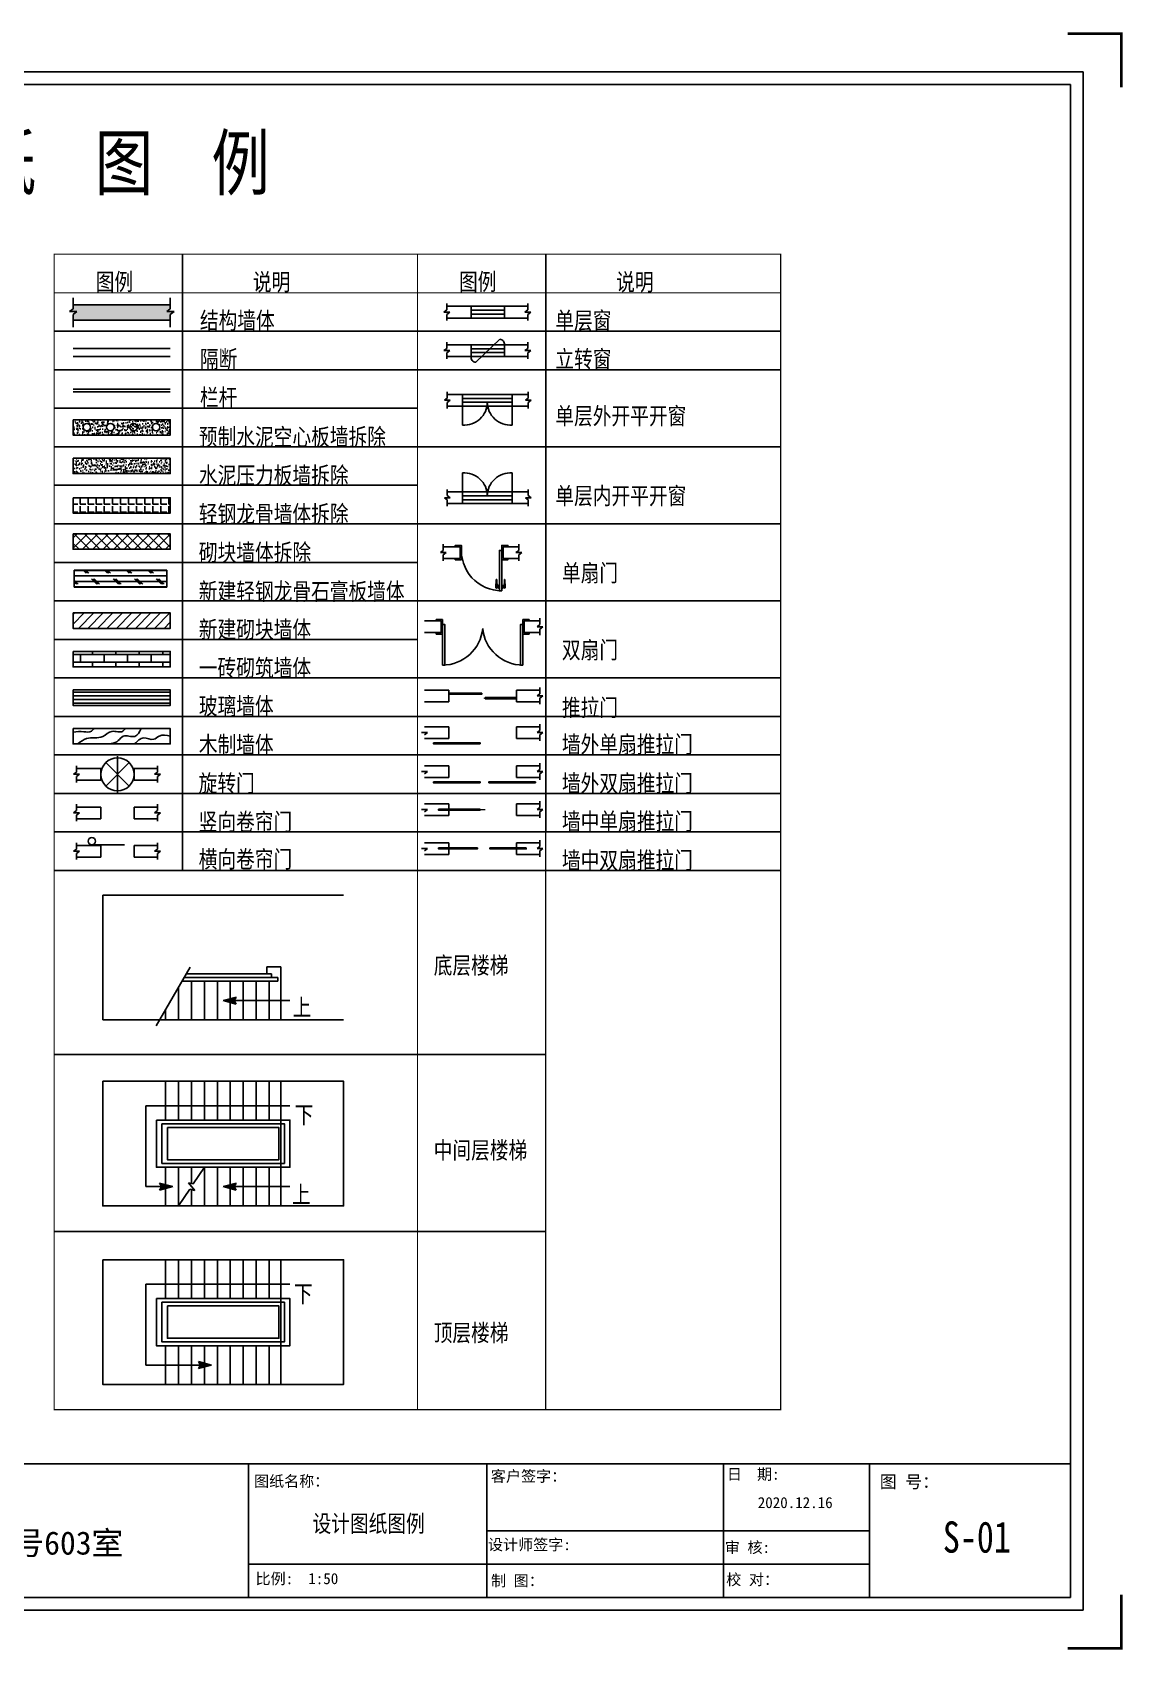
# Model space of a CAD drawing. Header units: millimetres. Extents: x -58733 to 427521, y -235734 to 553534.
# Drawn here: x 67193 to 79404, y -216410 to -198292 of the extents above; entities that cross this region are included whole.
import ezdxf

# ---------------------------------------------------------------- set-up
doc = ezdxf.new("R2010")
doc.units = ezdxf.units.MM
for name, color, linetype in [('4平-文字', 7, 'Continuous'), ('图框', 251, 'Continuous'), ('目录文字', 8, 'Continuous')]:
    doc.layers.add(name, color=color, linetype=linetype)
doc.styles.add('-仿宋_GB2312', font='simsun.ttc', dxfattribs={"width": 0.8})
doc.styles.add('宋体', font='simsun.ttc', dxfattribs={"height": 120})
doc.styles.add('黑体', font='simhei.ttf')
pattern_1 = [(50, (-1346749.356, -726098.166), (78.6038357, -6.8769412), [8.2191497, -90.410647]), (355, (-1346749.36, -726098.166), (-15.2055676, 82.4316615), [6.5753198, -72.3285175]), (100.451, (-1346742.806, -726098.74), (63.3985522, 75.554345), [6.9851986, -76.837185]), (46.1842, (-1346749.36, -726076.25), (116.9574394, -18.1392224), [12.328725, -135.61597]), (96.6356, (-1346739.61, -726077.76), (102.428396, 106.7521095), [10.477798, -115.255777]), (351.184, (-1346749.36, -726076.25), (102.428556, 106.751921), [9.86298, -108.492776]), (21, (-1346738.4, -726081.73), (65.4144565, -44.122604), [8.2191497, -90.410647]), (326, (-1346738.4, -726081.73), (26.6645734, 79.468161), [6.5753198, -72.3285175]), (71.4514, (-1346732.946, -726085.404), (92.0788498, 35.345734), [6.9851986, -76.837185]), (37.5, (-1346749.356, -726098.166), (1.3325823, 36.4813923), [0, -71.4518082, 0, -73.4244041, 0, -72.6024891]), (7.5, (-1346749.356, -726098.166), (28.8294388, 43.2230521), [0, -41.8628692, 0, -69.8079782, 0, -27.6711374]), (327.5, (-1346773.794, -726098.166), (58.50075596, -2.4716748), [0, -27.3971657, 0, -85.479157, 0, -113.424266]), (317.5, (-1346784.753, -726098.166), (63.9105469, 10.9702959), [0, -35.6163154, 0, -56.7669273, 0, -80.5476672])]

# ---------------------------------------------------------------- blocks, each defined once
blk = doc.blocks.new('框架')
at = {"color": 8}
blk.add_line((81068, -150318), (81068, -151818), dxfattribs=at)
at = {"layer": '图框', "color": 0}
for p, q in [((90414, -134726), (66046, -134726)), ((90414, -151958), (90414, -134726)), ((66046, -151958), (90414, -151958))]:
    blk.add_line(p, q, dxfattribs=at)
at = {"layer": '图框', "color": 8}
for p, q in [((90274, -134866), (66185, -134866)), ((90274, -134866), (66185, -134866)), ((90274, -151818), (90274, -134866)), ((90274, -150318), (90274, -134866)), ((66185, -150318), (90274, -150318)), ((66185, -150318), (90274, -150318)), ((81068, -150318), (81068, -151818)), ((83736, -151818), (83736, -150318)), ((86386, -150318), (86386, -151818)), ((88020, -151818), (88020, -150318)), ((86386, -151068), (83736, -151068)), ((88020, -151068), (86386, -151068)), ((83736, -151443), (81068, -151443)), ((86386, -151443), (83736, -151443)), ((88020, -151443), (86386, -151443)), ((66185, -151818), (90274, -151818))]:
    blk.add_line(p, q, dxfattribs=at)
at = {"layer": '图框', "color": 0, "const_width": 28.3}
for points in [[(90242, -134297), (90843, -134297), (90843, -134898)], [(90242, -152387), (90843, -152387), (90843, -151786)]]:
    blk.add_lwpolyline(points, dxfattribs=at)
at = {"layer": '目录文字', "color": 8, "width": 0.999898}
for s, height, style, p in [('客户签字：', 123.8, '宋体', (83781, -150519)), ('日  期:', 123.8, '宋体', (86424, -150497)), ('图纸名称：', 123.3, '黑体', (81129, -150575)), ('图 号：', 139.1, '宋体', (88137, -150589)), ('2020.12.16', 123.3, '黑体', (86770, -150815)), ('设计师签字:', 123.8, '宋体', (83748, -151286)), ('审 核:', 123.8, '宋体', (86401, -151317)), ('比例:  1:50', 123.8, '宋体', (81145, -151667)), ('制 图：', 123.8, '宋体', (83783, -151690)), ('校 对：', 123.8, '宋体', (86417, -151677))]:
    blk.add_text(s, height=height, dxfattribs=dict(at, style=style)).set_placement(p)
at = {"layer": '目录文字', "color": 8, "style": '黑体'}
blk.add_text('台儿庄路363弄67号603室', height=260.07, dxfattribs=at).set_placement((75765, -151336))
at = {"layer": '目录文字', "insert": (88843, -150964), "char_height": 350, "attachment_point": 1, "style": '-仿宋_GB2312'}
blk.add_mtext('{\\fNSimSun|b0|i0|c134|p49;S-01}', dxfattribs=at)

msp = doc.modelspace()

# ---------------------------------------------------------------- hatches: boundary and pattern name
at = {"layer": '目录文字'}
msp.add_hatch(color=256, dxfattribs=at).paths.add_polyline_path([(67649.8, -201345.2), (67649.8, -201391.2), (67609.4, -201420.7), (67692, -201420.7), (67649.8, -201453.3), (67649.8, -201517.8), (68737.9, -201517.8), (68737.9, -201453.3), (68780.2, -201420.7), (68697.6, -201420.7), (68737.9, -201391.2), (68737.9, -201345.2)])
h = msp.add_hatch(dxfattribs=at)
h.set_pattern_fill('AR-CONC', color=256, scale=0.431451, style=0)
h.set_pattern_definition(pattern_1)
h.paths.add_polyline_path([(67649.8, -202631.9), (67649.8, -202804.5), (68737.9, -202804.5), (68737.9, -202631.9)])
h.paths.add_polyline_path([(68620.5, -202715.7, -1), (68536.7, -202715.7, -1)], flags=16)
h.paths.add_polyline_path([(68025, -202715.7, -1), (68108.8, -202715.7, -1)], flags=16)
h.paths.add_polyline_path([(67761.3, -202715.7, -1), (67845.1, -202715.7, -1)], flags=16)
h = msp.add_hatch(dxfattribs=at)
h.set_pattern_fill('AR-CONC', color=256, scale=0.431451, style=0)
h.set_pattern_definition(pattern_1)
h.paths.add_polyline_path([(67649.8, -203063.4), (67649.8, -203236), (68737.9, -203236), (68737.9, -203063.4)])
h = msp.add_hatch(dxfattribs=at)
h.set_pattern_fill('ANGLE', color=256, scale=12.943543, style=0)
h.set_pattern_definition([(0, (-1331648.25, -675610.31), (0, 90.410647), [65.7531977, -24.657449]), (90, (-1331648.25, -675610.31), (-90.410647, 6e-15), [65.7531977, -24.657449])])
h.paths.add_polyline_path([(67649.8, -203505.4), (67649.8, -203678), (68737.9, -203678), (68737.9, -203505.4)])
h = msp.add_hatch(dxfattribs=at)
h.set_pattern_fill('ANSI37', color=256, scale=25.887086, style=0)
h.set_pattern_definition([(45, (-1332737.95, -675615.454), (-58.118165, 58.118165), []), (135, (-1332737.95, -675615.454), (-58.118165, -58.118165), [])])
h.paths.add_polyline_path([(67649.8, -203910.6), (67649.8, -204083.2), (68737.9, -204083.2), (68737.9, -203910.6)])
h = msp.add_hatch(dxfattribs=at)
h.set_pattern_fill('CORK', color=256, scale=482.742857)
h.set_pattern_definition([(0, (-36145.84, -271061.554), (0, 60.342857), []), (135, (-36115.67, -271091.73), (-120.68571, -120.68571), [85.33769, -85.33769]), (135, (-36100.58, -271091.73), (-120.68571, -120.68571), [85.33769, -85.33769]), (135, (-36085.5, -271091.73), (-120.68571, -120.68571), [85.33769, -85.33769])])
h.paths.add_polyline_path([(68700.6, -204507.6), (68700.6, -204318.4), (67661.1, -204318.4), (67661.1, -204507.6)])
h = msp.add_hatch(dxfattribs=at)
h.set_pattern_fill('ANSI31', color=256, scale=603.428571)
h.set_pattern_definition([(45, (-36145.84, -271061.55), (-53.336054, 53.336054), [])])
h.paths.add_polyline_path([(68737.9, -204969.4), (68737.9, -204796.8), (67649.8, -204796.8), (67649.8, -204969.4)])
h = msp.add_hatch(dxfattribs=at)
h.set_pattern_fill('AR-BRSTD', color=256, scale=1.294354, style=0)
h.set_pattern_definition([(0, (-1346749.36, -726529.62), (0, 87.681889), []), (90, (-1346749.36, -726529.62), (-131.506395, 87.681889), [87.681889, -87.681889])])
h.paths.add_polyline_path([(68737.9, -205228.3), (67649.8, -205228.3), (67649.8, -205400.8), (68737.9, -205400.8)])
h = msp.add_hatch(dxfattribs=at)
h.set_pattern_fill('ANSI31', color=256, scale=12.943543, angle=315, style=0)
h.set_pattern_definition([(0, (-1332737.95, -678204.163), (2e-14, 41.0957486), [])])
h.paths.add_polyline_path([(67649.8, -205659.7), (67649.8, -205832.3), (68737.9, -205832.3), (68737.9, -205659.7)])
h = msp.add_hatch(color=256, dxfattribs=at)
h.paths.add_polyline_path([(69476.7, -209099.2), (69452.6, -209138.5), (69329.4, -209138.5)])
h.paths.add_polyline_path([(69329.4, -209138.5), (69452.6, -209138.5), (69476.7, -209177.8)])
h = msp.add_hatch(color=256, dxfattribs=at)
h.paths.add_polyline_path([(68618.2, -211183.5), (68642.3, -211222.8), (68765.5, -211222.8)])
h.paths.add_polyline_path([(68765.5, -211222.8), (68642.3, -211222.8), (68618.2, -211262.1)])
h = msp.add_hatch(color=256, dxfattribs=at)
h.paths.add_polyline_path([(69476.7, -211183.5), (69452.6, -211222.8), (69329.4, -211222.8)])
h.paths.add_polyline_path([(69329.4, -211222.8), (69452.6, -211222.8), (69476.7, -211262.1)])
h = msp.add_hatch(color=256, dxfattribs=at)
h.paths.add_polyline_path([(69053.1, -213183), (69077.2, -213222.3), (69200.4, -213222.3)])
h.paths.add_polyline_path([(69200.4, -213222.3), (69077.2, -213222.3), (69053.1, -213261.6)])

# ---------------------------------------------------------------- linework, layer by layer
for p, q in [((68873.2, -207681.5), (68873.2, -200778.2)), ((72942, -207250), (72942, -200778.2)), ((67649.8, -201391.2), (67649.8, -201268.1)), ((68737.9, -201391.2), (68737.9, -201268.1)), ((67609.4, -201420.7), (67649.8, -201391.2)), ((67609.4, -201420.7), (67692, -201420.7)), ((67649.8, -201345.2), (68737.9, -201345.2)), ((67649.8, -201453.3), (67692, -201420.7)), ((67649.8, -201595.1), (67649.8, -201453.3)), ((68697.6, -201420.7), (68737.9, -201391.2)), ((68697.6, -201420.7), (68780.2, -201420.7)), ((68737.9, -201453.3), (68780.2, -201420.7)), ((68737.9, -201595.1), (68737.9, -201453.3)), ((71803.2, -201426), (71835.4, -201402.5)), ((71803.2, -201426), (71869.2, -201426)), ((71835.4, -201402.5), (71835.4, -201331.6)), ((71835.4, -201361.7), (72742.1, -201361.7)), ((71835.4, -201452.1), (71869.2, -201426)), ((71835.4, -201519.8), (71835.4, -201452.1)), ((72109, -201492.9), (72109, -201361.7)), ((72109, -201405.8), (72480.9, -201405.8)), ((72109, -201448.9), (72480.9, -201448.9)), ((72480.9, -201492.9), (72480.9, -201361.7)), ((72709.8, -201426), (72742.1, -201402.5)), ((72709.8, -201426), (72775.9, -201426)), ((72742.1, -201402.5), (72742.1, -201331.6)), ((72742.1, -201452.1), (72775.9, -201426)), ((72742.1, -201519.8), (72742.1, -201452.1)), ((67437, -201641.1), (75574.5, -201641.1)), ((67649.8, -201517.8), (68737.9, -201517.8)), ((71835.4, -201492.9), (72742.1, -201492.9)), ((71835.4, -201833.9), (71835.4, -201763)), ((71835.4, -201793.2), (72742.1, -201793.2)), ((72109, -201924.4), (72109, -201793.2)), ((72160, -201986.7), (72429.8, -201730.9)), ((72480.9, -201924.4), (72480.9, -201793.2)), ((72742.1, -201833.9), (72742.1, -201763)), ((67649.8, -201834.2), (68737.9, -201834.2)), ((67649.8, -201924.6), (68737.9, -201924.6)), ((71803.2, -201857.5), (71835.4, -201833.9)), ((71803.2, -201857.5), (71869.2, -201857.5)), ((71835.4, -201883.6), (71869.2, -201857.5)), ((71835.4, -201951.3), (71835.4, -201883.6)), ((71835.4, -201924.4), (72742.1, -201924.4)), ((72109, -201837.2), (72480.9, -201837.2)), ((72109, -201880.4), (72480.9, -201880.4)), ((72709.8, -201857.5), (72742.1, -201833.9)), ((72709.8, -201857.5), (72775.9, -201857.5)), ((72742.1, -201883.6), (72775.9, -201857.5)), ((72742.1, -201951.3), (72742.1, -201883.6)), ((67437, -202072.6), (75574.5, -202072.6)), ((67649.8, -202289.2), (68737.9, -202289.2)), ((67649.8, -202319.3), (68737.9, -202319.3)), ((71840.3, -202389.2), (71840.3, -202318.4)), ((71840.3, -202348.5), (72747, -202348.5)), ((72011.2, -202693.1), (72011.2, -202348.5)), ((72565.8, -202693.1), (72565.8, -202348.5)), ((72747, -202389.2), (72747, -202318.4)), ((67437, -202504), (71505.8, -202504)), ((71808.1, -202412.8), (71840.3, -202389.2)), ((71808.1, -202412.8), (71874.2, -202412.8)), ((71840.3, -202438.9), (71874.2, -202412.8)), ((71840.3, -202506.6), (71840.3, -202438.9)), ((71840.3, -202479.7), (72747, -202479.7)), ((72011.2, -202392.5), (72565.8, -202392.5)), ((72011.2, -202435.7), (72565.8, -202435.7)), ((72714.7, -202412.8), (72747, -202389.2)), ((72714.7, -202412.8), (72780.8, -202412.8)), ((72747, -202438.9), (72780.8, -202412.8)), ((72747, -202506.6), (72747, -202438.9)), ((67437, -202935.5), (75574.5, -202935.5)), ((72011.2, -203571.7), (72011.2, -203227.1)), ((72565.8, -203571.7), (72565.8, -203227.1)), ((67437, -203366.9), (71505.8, -203366.9)), ((71840.3, -203481.3), (71840.3, -203413.6)), ((71840.3, -203440.5), (72747, -203440.5)), ((72747, -203481.3), (72747, -203413.6)), ((71808.1, -203507.4), (71840.3, -203531)), ((71808.1, -203507.4), (71874.2, -203507.4)), ((71840.3, -203481.3), (71874.2, -203507.4)), ((71840.3, -203601.9), (71840.3, -203531)), ((71840.3, -203571.7), (72747, -203571.7)), ((72011.2, -203484.5), (72565.8, -203484.5)), ((72011.2, -203527.7), (72565.8, -203527.7)), ((72714.7, -203507.4), (72747, -203531)), ((72714.7, -203507.4), (72780.8, -203507.4)), ((72747, -203481.3), (72780.8, -203507.4)), ((72747, -203601.9), (72747, -203531)), ((67437, -203798.4), (75574.5, -203798.4)), ((71763.3, -204119.1), (71795.6, -204095.6)), ((71763.3, -204119.1), (71829.4, -204119.1)), ((71795.6, -204095.6), (71795.6, -204024.7)), ((71795.6, -204054.8), (71982.9, -204054.8)), ((71795.6, -204145.2), (71829.4, -204119.1)), ((71795.6, -204212.9), (71795.6, -204145.2)), ((71795.6, -204186), (71982.9, -204186)), ((71982.9, -204186), (71982.9, -204054.8)), ((72466.1, -204054.8), (72641, -204054.8)), ((72466.1, -204186), (72466.1, -204054.8)), ((72466.1, -204186), (72641, -204186)), ((72608.7, -204119.1), (72641, -204095.6)), ((72608.7, -204119.1), (72674.8, -204119.1)), ((72641, -204095.6), (72641, -204024.7)), ((72641, -204145.2), (72674.8, -204119.1)), ((72641, -204212.9), (72641, -204145.2)), ((67437, -204229.8), (71505.8, -204229.8)), ((67661.1, -204318.4), (68700.6, -204318.4)), ((67661.1, -204507.6), (67661.1, -204318.4)), ((68700.6, -204507.6), (68700.6, -204318.4)), ((67661.1, -204507.6), (68700.6, -204507.6)), ((72385, -204515.6), (72387.7, -204423.6)), ((72394.2, -204423.6), (72397, -204515.6)), ((72396.3, -204493.3), (72416.3, -204495.6)), ((72396.9, -204513.6), (72416.3, -204509.6)), ((72416.3, -204518.4), (72416.3, -204498)), ((72457.9, -204495.6), (72477.9, -204493.3)), ((72457.9, -204518.4), (72457.9, -204498)), ((72457.9, -204509.6), (72477.2, -204513.6)), ((72477.2, -204515.6), (72479.9, -204423.6)), ((72486.4, -204423.6), (72489.2, -204515.6)), ((67437, -204661.3), (75574.5, -204661.3)), ((71583.2, -204886.3), (71770.5, -204886.3)), ((71770.5, -205017.5), (71770.5, -204886.3)), ((72702.7, -204886.3), (72877.7, -204886.3)), ((72702.7, -205017.5), (72702.7, -204886.3)), ((72877.7, -204927), (72877.7, -204856.1)), ((67437, -205092.8), (71505.8, -205092.8)), ((71583.2, -205017.5), (71770.5, -205017.5)), ((72702.7, -205017.5), (72877.7, -205017.5)), ((72845.4, -204950.6), (72877.7, -204927)), ((72845.4, -204950.6), (72911.5, -204950.6)), ((72877.7, -204976.7), (72911.5, -204950.6)), ((72877.7, -205044.4), (72877.7, -204976.7)), ((67437, -205524.2), (75574.5, -205524.2)), ((72877.7, -205701.3), (72877.7, -205630.5)), ((71583.2, -205660.6), (71856.7, -205660.6)), ((71583.2, -205791.8), (71856.7, -205791.8)), ((71856.7, -205791.8), (71856.7, -205660.6)), ((72616.4, -205660.6), (72877.7, -205660.6)), ((72616.4, -205791.8), (72616.4, -205660.6)), ((72616.4, -205791.8), (72877.7, -205791.8)), ((72845.4, -205724.9), (72877.7, -205701.3)), ((72845.4, -205724.9), (72911.5, -205724.9)), ((72877.7, -205751), (72911.5, -205724.9)), ((72877.7, -205818.7), (72877.7, -205751)), ((67437, -205955.7), (75574.5, -205955.7)), ((71550.9, -206135.9), (71617, -206135.9)), ((71583.2, -206071.6), (71856.7, -206071.6)), ((71583.2, -206162), (71617, -206135.9)), ((71856.7, -206202.8), (71856.7, -206071.6)), ((72616.4, -206071.6), (72877.7, -206071.6)), ((72616.4, -206202.8), (72616.4, -206071.6)), ((72845.4, -206135.9), (72877.7, -206112.4)), ((72845.4, -206135.9), (72911.5, -206135.9)), ((72877.7, -206112.4), (72877.7, -206041.5)), ((72877.7, -206162), (72911.5, -206135.9)), ((72877.7, -206229.7), (72877.7, -206162)), ((71583.2, -206202.8), (71856.7, -206202.8)), ((72616.4, -206202.8), (72877.7, -206202.8)), ((67437, -206387.1), (75574.5, -206387.1)), ((67686.8, -206579.9), (67686.8, -206509)), ((67686.8, -206539.2), (67960.4, -206539.2)), ((67960.4, -206670.3), (67960.4, -206539.2)), ((68014.8, -206473.3), (68277.8, -206736.2)), ((68014.8, -206736.2), (68277.8, -206473.3)), ((68146.3, -206806.4), (68146.3, -206399.7)), ((68332.2, -206539.2), (68593.5, -206539.2)), ((68332.2, -206670.3), (68332.2, -206539.2)), ((68593.5, -206579.9), (68593.5, -206509)), ((71583.2, -206508.4), (71856.7, -206508.4)), ((71856.7, -206639.6), (71856.7, -206508.4)), ((72616.4, -206508.4), (72877.7, -206508.4)), ((72616.4, -206639.6), (72616.4, -206508.4)), ((72877.7, -206549.2), (72877.7, -206478.3)), ((67654.5, -206603.5), (67686.8, -206579.9)), ((67654.5, -206603.5), (67720.6, -206603.5)), ((67686.8, -206629.5), (67720.6, -206603.5)), ((67686.8, -206697.3), (67686.8, -206629.5)), ((67686.8, -206670.3), (67960.4, -206670.3)), ((68332.2, -206670.3), (68593.5, -206670.3)), ((68561.2, -206603.5), (68593.5, -206579.9)), ((68561.2, -206603.5), (68627.3, -206603.5)), ((68593.5, -206629.5), (68627.3, -206603.5)), ((68593.5, -206697.3), (68593.5, -206629.5)), ((71550.9, -206572.7), (71617, -206572.7)), ((71583.2, -206598.8), (71617, -206572.7)), ((71583.2, -206639.6), (71856.7, -206639.6)), ((72616.4, -206639.6), (72877.7, -206639.6)), ((72845.4, -206572.7), (72877.7, -206549.2)), ((72845.4, -206572.7), (72911.5, -206572.7)), ((72877.7, -206598.8), (72911.5, -206572.7)), ((72877.7, -206666.5), (72877.7, -206598.8)), ((67437, -206818.6), (75574.5, -206818.6)), ((72877.7, -206975.3), (72877.7, -206904.4)), ((67654.5, -207034.9), (67686.8, -207011.3)), ((67654.5, -207034.9), (67720.6, -207034.9)), ((67686.8, -207011.3), (67686.8, -206940.5)), ((67686.8, -206970.6), (67960.4, -206970.6)), ((67686.8, -207061), (67720.6, -207034.9)), ((67686.8, -207128.7), (67686.8, -207061)), ((67960.4, -207101.8), (67960.4, -206970.6)), ((68332.2, -206970.6), (68593.5, -206970.6)), ((68332.2, -207101.8), (68332.2, -206970.6)), ((68561.2, -207034.9), (68593.5, -207011.3)), ((68561.2, -207034.9), (68627.3, -207034.9)), ((68593.5, -207011.3), (68593.5, -206940.5)), ((68593.5, -207061), (68627.3, -207034.9)), ((68593.5, -207128.7), (68593.5, -207061)), ((71550.9, -206998.8), (71617, -206998.8)), ((71583.2, -206934.5), (71856.7, -206934.5)), ((71583.2, -207024.9), (71617, -206998.8)), ((71583.2, -207065.7), (71856.7, -207065.7)), ((71856.7, -207065.7), (71856.7, -206934.5)), ((72616.4, -206934.5), (72877.7, -206934.5)), ((72616.4, -207065.7), (72616.4, -206934.5)), ((72616.4, -207065.7), (72877.7, -207065.7)), ((72845.4, -206998.8), (72877.7, -206975.3)), ((72845.4, -206998.8), (72911.5, -206998.8)), ((72877.7, -207024.9), (72911.5, -206998.8)), ((72877.7, -207092.6), (72877.7, -207024.9)), ((67437, -207250), (75574.5, -207250)), ((67686.8, -207101.8), (67960.4, -207101.8)), ((68332.2, -207101.8), (68593.5, -207101.8)), ((67654.5, -207466.4), (67686.8, -207442.8)), ((67686.8, -207442.8), (67686.8, -207371.9)), ((67686.8, -207402.1), (67960.4, -207402.1)), ((67857.5, -207394), (68226.4, -207394)), ((67960.4, -207533.2), (67960.4, -207402.1)), ((68332.2, -207402.1), (68593.5, -207402.1)), ((68332.2, -207533.2), (68332.2, -207402.1)), ((68561.2, -207466.4), (68593.5, -207442.8)), ((68593.5, -207442.8), (68593.5, -207371.9)), ((71550.9, -207435.6), (71617, -207435.6)), ((71583.2, -207371.3), (71856.7, -207371.3)), ((71583.2, -207461.7), (71617, -207435.6)), ((71856.7, -207502.5), (71856.7, -207371.3)), ((72616.4, -207371.3), (72877.7, -207371.3)), ((72616.4, -207502.5), (72616.4, -207371.3)), ((72845.4, -207435.6), (72877.7, -207412.1)), ((72845.4, -207435.6), (72911.5, -207435.6)), ((72877.7, -207412.1), (72877.7, -207341.2)), ((72877.7, -207461.7), (72911.5, -207435.6)), ((67654.5, -207466.4), (67720.6, -207466.4)), ((67686.8, -207492.5), (67720.6, -207466.4)), ((67686.8, -207560.2), (67686.8, -207492.5)), ((67686.8, -207533.2), (67960.4, -207533.2)), ((68332.2, -207533.2), (68593.5, -207533.2)), ((68561.2, -207466.4), (68627.3, -207466.4)), ((68593.5, -207492.5), (68627.3, -207466.4)), ((68593.5, -207560.2), (68593.5, -207492.5)), ((71583.2, -207502.5), (71856.7, -207502.5)), ((72616.4, -207502.5), (72877.7, -207502.5)), ((72877.7, -207529.4), (72877.7, -207461.7)), ((67437, -207681.5), (75574.5, -207681.5)), ((67980.9, -207958.8), (70678.5, -207958.8)), ((67980.9, -209355.9), (67980.9, -207958.8)), ((68578.2, -209421), (68958.7, -208765.9)), ((68892.6, -208879.6), (69944.1, -208879.6)), ((68916.7, -208838.2), (69872.5, -208838.2)), ((69819.9, -208761.4), (69974.3, -208761.4)), ((69819.9, -208838.2), (69819.9, -208761.4)), ((69872.5, -208879.6), (69872.5, -208838.2)), ((69944.1, -208921), (69944.1, -208879.6)), ((69974.3, -209355.9), (69974.3, -208761.4)), ((68830, -209355.9), (68830, -208987.4)), ((68868.6, -208921), (69944.1, -208921)), ((68975, -209355.9), (68975, -208921)), ((69119.9, -209355.9), (69119.9, -208921)), ((69264.9, -209355.9), (69264.9, -208921)), ((69409.9, -209355.9), (69409.9, -208921)), ((69554.8, -209355.9), (69554.8, -208921)), ((69699.8, -209355.9), (69699.8, -208921)), ((69844.8, -209355.9), (69844.8, -208921)), ((68685, -209355.9), (68685, -209237)), ((69329.4, -209138.5), (69476.7, -209099.2)), ((69329.4, -209138.5), (70076.8, -209138.5)), ((69329.4, -209138.5), (69476.7, -209177.8)), ((69452.6, -209138.5), (69476.7, -209099.2)), ((69452.6, -209138.5), (69476.7, -209177.8)), ((67980.9, -209355.9), (70678.5, -209355.9)), ((67437, -209742.5), (72942, -209742.5)), ((68685, -210478), (68685, -210043.1)), ((68830, -210478), (68830, -210043.1)), ((68975, -210478), (68975, -210043.1)), ((69119.9, -210478), (69119.9, -210043.1)), ((69264.9, -210478), (69264.9, -210043.1)), ((69409.9, -210478), (69409.9, -210043.1)), ((69554.8, -210478), (69554.8, -210043.1)), ((69699.8, -210478), (69699.8, -210043.1)), ((69844.8, -210478), (69844.8, -210043.1)), ((69974.3, -211440.2), (69974.3, -210043.1)), ((68465, -211222.8), (68465, -210317.3)), ((68465, -210317.3), (70075.1, -210317.3)), ((68685, -211440.2), (68685, -211005.3)), ((68830, -211440.2), (68830, -211005.3)), ((68975, -211188.3), (68975, -211005.3)), ((68994.7, -211193.2), (69119.9, -211005.3)), ((69119.9, -211440.2), (69119.9, -211005.3)), ((69264.9, -211440.2), (69264.9, -211005.3)), ((69409.9, -211440.2), (69409.9, -211005.3)), ((69554.8, -211440.2), (69554.8, -211005.3)), ((69699.8, -211440.2), (69699.8, -211005.3)), ((69844.8, -211440.2), (69844.8, -211005.3)), ((68465, -211222.8), (68765.5, -211222.8)), ((68618.2, -211183.5), (68765.5, -211222.8)), ((68618.2, -211183.5), (68642.3, -211222.8)), ((68618.2, -211262.1), (68765.5, -211222.8)), ((68618.2, -211262.1), (68642.3, -211222.8)), ((68830, -211440.2), (68956.9, -211249.9)), ((68941.8, -211180.2), (68994.7, -211193.2)), ((68941.8, -211180.2), (69012.7, -211267.7)), ((68956.9, -211249.9), (69012.7, -211267.7)), ((69329.4, -211222.8), (69476.7, -211183.5)), ((69329.4, -211222.8), (70076.8, -211222.8)), ((69329.4, -211222.8), (69476.7, -211262.1)), ((69452.6, -211222.8), (69476.7, -211183.5)), ((69452.6, -211222.8), (69476.7, -211262.1)), ((68975, -211440.2), (68975, -211255.7)), ((67437, -211724.7), (72942, -211724.7)), ((68685, -212477.6), (68685, -212042.7)), ((68830, -212477.6), (68830, -212042.7)), ((68975, -212477.6), (68975, -212042.7)), ((69119.9, -212477.6), (69119.9, -212042.7)), ((69264.9, -212477.6), (69264.9, -212042.7)), ((69409.9, -212477.6), (69409.9, -212042.7)), ((69554.8, -212477.6), (69554.8, -212042.7)), ((69699.8, -212477.6), (69699.8, -212042.7)), ((69844.8, -212477.6), (69844.8, -212042.7)), ((69974.3, -213439.8), (69974.3, -212042.7)), ((68465, -213222.3), (68465, -212316.9)), ((68465, -212316.9), (70075.1, -212316.9)), ((68685, -213439.8), (68685, -213004.9)), ((68830, -213439.8), (68830, -213004.9)), ((68975, -213439.8), (68975, -213004.9)), ((69119.9, -213439.8), (69119.9, -213004.9)), ((69264.9, -213439.8), (69264.9, -213004.9)), ((69409.9, -213439.8), (69409.9, -213004.9)), ((69554.8, -213439.8), (69554.8, -213004.9)), ((69699.8, -213439.8), (69699.8, -213004.9)), ((69844.8, -213439.8), (69844.8, -213004.9)), ((68465, -213222.3), (69200.4, -213222.3)), ((69053.1, -213183), (69200.4, -213222.3)), ((69053.1, -213183), (69077.2, -213222.3)), ((69053.1, -213261.6), (69200.4, -213222.3)), ((69053.1, -213261.6), (69077.2, -213222.3))]:
    msp.add_line(p, q, dxfattribs=at)
at = {"layer": '目录文字', "const_width": 12.9}
msp.add_lwpolyline([(67437, -200778.2), (75574.5, -200778.2), (75574.5, -213721.8), (67437, -213721.8)], close=True, dxfattribs=at)
at = {"layer": '目录文字'}
for points, const_width in [([(68873.2, -200778.2), (68873.2, -206818.6)], 12.9), ([(71505.8, -200778.2), (71505.8, -213721.8)], 12.9), ([(72942, -200778.2), (72942, -206818.6)], 12.9), ([(72942, -200778.2), (72942, -213721.8)], 12.9), ([(67437, -201209.7), (75574.5, -201209.7)], 12.9), ([(67912.3, -201209.7), (75574.5, -201209.7)], 12.9), ([(68737.9, -201834.2), (67649.8, -201834.2)], 17.3), ([(67649.8, -201924.6), (68737.9, -201924.6)], 17.3), ([(71856.7, -205701.6), (72225.7, -205701.6)], 12.9), ([(72247.5, -205750.8), (72616.4, -205750.8)], 12.9), ([(71685.5, -206256.5), (72207.4, -206256.5)], 12.9), ([(71685.5, -206693.3), (72207.4, -206693.3)], 12.9), ([(72305.9, -206693.3), (72827.7, -206693.3)], 12.9), ([(71505.8, -206818.6), (71505.8, -213721.8)], 12.9), ([(67855.8, -206926.2), (68421.1, -206926.2)], 2.59), ([(71742.9, -207000.9), (72264.8, -207000.9)], 12.9), ([(68226.4, -207394), (67862, -207394)], 2.59), ([(71743.1, -207434.1), (72177.8, -207434.1)], 12.9), ([(72318.3, -207434.1), (72724.4, -207434.1)], 12.9)]:
    msp.add_lwpolyline(points, dxfattribs=dict(at, const_width=const_width))
for points in [[(67649.8, -202631.9), (68737.9, -202631.9), (68737.9, -202804.5), (67649.8, -202804.5)], [(67649.8, -203063.4), (68737.9, -203063.4), (68737.9, -203236), (67649.8, -203236)], [(67649.8, -203505.4), (68737.9, -203505.4), (68737.9, -203678), (67649.8, -203678)], [(67649.8, -203910.6), (68737.9, -203910.6), (68737.9, -204083.2), (67649.8, -204083.2)], [(72450.9, -204549.1), (72450.9, -204096.3), (72423.3, -204096.3), (72423.3, -204549.1)], [(67649.8, -204796.8), (68737.9, -204796.8), (68737.9, -204969.4), (67649.8, -204969.4)], [(71785.6, -205380.6), (71785.6, -204927.7), (71813.3, -204927.7), (71813.3, -205380.6)], [(72687.5, -205380.6), (72687.5, -204927.7), (72659.9, -204927.7), (72659.9, -205380.6)], [(67649.8, -205228.3), (68737.9, -205228.3), (68737.9, -205400.8), (67649.8, -205400.8)], [(67649.8, -205659.7), (68737.9, -205659.7), (68737.9, -205832.3), (67649.8, -205832.3)], [(71856.7, -205695.5), (72225.7, -205695.5), (72225.7, -205707.6), (71856.7, -205707.6)], [(72266.2, -205756.9), (72616.4, -205756.9), (72616.4, -205744.8), (72266.2, -205744.8)], [(67649.8, -206091.2), (68737.9, -206091.2), (68737.9, -206263.7), (67649.8, -206263.7)], [(71685.5, -206250.5), (72207.4, -206250.5), (72207.4, -206262.6), (71685.5, -206262.6)], [(71685.5, -206687.3), (72207.4, -206687.3), (72207.4, -206699.4), (71685.5, -206699.4)], [(72827.7, -206687.3), (72305.9, -206687.3), (72305.9, -206699.4), (72827.7, -206699.4)], [(71742.9, -206994.8), (72207.4, -206994.8), (72207.4, -207006.9), (71742.9, -207006.9)], [(71743.1, -207428.1), (72177.8, -207428.1), (72177.8, -207440.1), (71743.1, -207440.1)], [(72724.4, -207428.1), (72318.3, -207428.1), (72318.3, -207440.1), (72724.4, -207440.1)], [(67980.9, -210043.1), (70678.5, -210043.1), (70678.5, -211440.2), (67980.9, -211440.2)], [(68581.5, -210478), (70077.9, -210478), (70077.9, -211005.3), (68581.5, -211005.3)], [(68643.6, -210519.4), (70015.8, -210519.4), (70015.8, -210963.9), (68643.6, -210963.9)], [(68705.7, -210560.9), (69953.6, -210560.9), (69953.6, -210922.5), (68705.7, -210922.5)], [(67980.9, -212042.7), (70678.5, -212042.7), (70678.5, -213439.8), (67980.9, -213439.8)], [(68581.5, -212477.6), (70077.9, -212477.6), (70077.9, -213004.9), (68581.5, -213004.9)], [(68643.6, -212519), (70015.8, -212519), (70015.8, -212963.5), (68643.6, -212963.5)], [(68705.7, -212560.4), (69953.6, -212560.4), (69953.6, -212922), (68705.7, -212922)]]:
    msp.add_lwpolyline(points, close=True, dxfattribs=at)
for points in [[(71982.9, -204054.8), (71929, -204054.8), (71929, -204039.7), (71998, -204039.7), (71998, -204201.2), (71929, -204201.2), (71929, -204186), (71982.9, -204186), (71982.9, -204054.8)], [(72466.1, -204054.8), (72519.9, -204054.8), (72519.9, -204039.7), (72450.9, -204039.7), (72450.9, -204201.2), (72519.9, -204201.2), (72519.9, -204186), (72466.1, -204186), (72466.1, -204054.8)], [(72416.3, -204521.3), (72416.3, -204483.8)], [(72419.7, -204480.1), (72423.3, -204480.1), (72423.3, -204525), (72419.7, -204525)], [(72454.5, -204480.1), (72450.9, -204480.1), (72450.9, -204525), (72454.5, -204525)], [(72457.9, -204521.3), (72457.9, -204483.8)], [(71770.5, -204886.3), (71716.6, -204886.3), (71716.6, -204871.1), (71785.6, -204871.1), (71785.6, -205032.6), (71716.6, -205032.6), (71716.6, -205017.5), (71770.5, -205017.5), (71770.5, -204886.3)], [(72702.7, -204886.3), (72756.6, -204886.3), (72756.6, -204871.1), (72687.5, -204871.1), (72687.5, -205032.6), (72756.6, -205032.6), (72756.6, -205017.5), (72702.7, -205017.5), (72702.7, -204886.3)]]:
    msp.add_lwpolyline(points, dxfattribs=at)
at = {"layer": '目录文字', "const_width": 2.59}
msp.add_lwpolyline([(67862, -207394, -0.6467001), (67830.9, -207324.9, -1.2997579), (67870, -207394, 10.8941837)], format="xyb", dxfattribs=at)
at = {"layer": '目录文字'}
for centre, radius in [((67803.2, -202715.7), 41.9), ((68066.9, -202715.7), 41.9), ((68326.7, -202715.7), 41.9), ((68578.6, -202715.7), 41.9), ((68146.3, -206604.7), 185.9), ((67859.7, -207353.5), 40.6)]:
    msp.add_circle(centre, radius, dxfattribs=at)
for centre, radius, start, end in [((72424.9, -201787), 56.3, 353.658, 84.91638), ((72156.1, -201937.9), 49, 163.99999, 274.57439), ((72027.6, -202432.7), 261, 266.40368, 359.34056), ((72549.5, -202432.7), 261, 180.65944, 273.59632), ((72027.6, -203487.5), 261, 0.65944, 93.59632), ((72549.5, -203487.5), 261, 86.40368, 179.34056), ((72450.9, -204096.3), 452.9, 174.7522, 270), ((72391, -204507.7), 9.9, 232.61214, 307.38786), ((72391, -204430.5), 7.65, 64.85141, 115.14859), ((72422.8, -204486.3), 6.9, 116.25395, 158.88126), ((72422.8, -204518.8), 6.9, 201.11874, 243.74605), ((72451.4, -204486.3), 6.9, 21.11874, 63.74605), ((72451.4, -204518.8), 6.9, 296.25395, 338.88126), ((72483.2, -204507.7), 9.9, 232.61214, 307.38786), ((72483.2, -204430.5), 7.65, 64.85141, 115.14859), ((71785.6, -204927.7), 452.9, 270, 354.7522), ((72687.5, -204927.7), 452.9, 185.2478, 270)]:
    msp.add_arc(centre, radius, start, end, dxfattribs=at)
for points in [[(67649.8, -206130.3), (67769.4, -206127.1), (67856.3, -206120.8), (67883.2, -206091.2)], [(67701.4, -206263.7), (67801, -206204.5), (67982.8, -206179.3), (68084, -206124), (68207.4, -206120.8), (68234.2, -206091.2)], [(67982.8, -206263.7), (68155.2, -206226.7), (68209, -206177.7), (68341.8, -206179.3), (68412.9, -206091.2)], [(68338.6, -206263.7), (68439.8, -206196.6), (68552.1, -206212.4), (68613.7, -206176.1), (68737.9, -206176.1)]]:
    msp.add_spline(points, degree=3, dxfattribs=at)

# ---------------------------------------------------------------- block references
at = {"layer": '4平-文字', "color": 121}
msp.add_blockref('框架', (-11452.6, -64009.5), dxfattribs=at)

# ---------------------------------------------------------------- texts
at = {"layer": '目录文字', "style": '-仿宋_GB2312', "width": 0.8}
msp.add_text('设计图纸图例 ', height=192, dxfattribs=at).set_placement((70330.7, -215093.5))
at = {"layer": '目录文字', "insert": (62659.4, -199453.3), "char_height": 600, "width": 11169.745, "attachment_point": 1, "style": '-仿宋_GB2312'}
msp.add_mtext('设  计  图  纸  图  例', dxfattribs=at)
at = {"layer": '目录文字', "char_height": 192, "attachment_point": 1, "style": '-仿宋_GB2312'}
for s, insert in [('图例', (67902.8, -200990.3)), ('说明', (69662.8, -200993)), ('图例', (71971.5, -200990.3)), ('说明', (73731.6, -200993)), ('{\\fChangFangSong|b0|i0|c134|p49;结构墙体}', (69069.4, -201424.5)), ('{\\fChangFangSong|b0|i0|c134|p49;单层窗}', (73050.4, -201423.9)), ('{\\fChangFangSong|b0|i0|c134|p49;隔断}', (69069.4, -201856)), ('{\\fChangFangSong|b0|i0|c134|p49;立转窗}', (73050.4, -201855.6)), ('{\\fChangFangSong|b0|i0|c134|p49;栏杆}', (69069.4, -202287.4)), ('{\\fChangFangSong|b0|i0|c134|p49;单层外开平开窗}', (73050.4, -202493.7)), ('{\\fChangFangSong|b0|i0|c134|p49;预制水泥空心板墙拆除}', (69058.1, -202728.7)), ('{\\fChangFangSong|b0|i0|c134|p49;水泥压力板墙拆除}', (69058.1, -203160.1)), ('{\\fChangFangSong|b0|i0|c134|p49;单层内开平开窗}', (73050.4, -203388.5)), ('{\\fChangFangSong|b0|i0|c134|p49;轻钢龙骨墙体拆除}', (69058.1, -203591.6)), ('{\\fChangFangSong|b0|i0|c134|p49;砌块墙体拆除}', (69058.1, -204023)), ('{\\fChangFangSong|b0|i0|c134|p49;单扇门}', (73124.4, -204252.5)), ('{\\fChangFangSong|b0|i0|c134|p49;新建轻钢龙骨石膏板墙体}', (69057.6, -204459.5)), ('{\\fChangFangSong|b0|i0|c134|p49;新建砌块墙体}', (69057.6, -204884.8)), ('{\\fChangFangSong|b0|i0|c134|p49;双扇门}', (73124.4, -205115.4)), ('{\\fChangFangSong|b0|i0|c134|p49;一砖砌筑墙体}', (69057.6, -205316.3)), ('{\\fChangFangSong|b0|i0|c134|p49;玻璃墙体}', (69057.6, -205742.5)), ('{\\fChangFangSong|b0|i0|c134|p49;推拉门}', (73124.1, -205760.7)), ('{\\fChangFangSong|b0|i0|c134|p49;木制墙体}', (69057.6, -206176.6)), ('{\\fChangFangSong|b0|i0|c134|p49;墙外单扇推拉门}', (73124.1, -206171.7)), ('{\\fChangFangSong|b0|i0|c134|p49;旋转门}', (69055.3, -206608.5)), ('{\\fChangFangSong|b0|i0|c134|p49;墙外双扇推拉门}', (73124.1, -206608.5)), ('{\\fChangFangSong|b0|i0|c134|p49;竖向卷帘门}', (69055.3, -207039.9)), ('{\\fChangFangSong|b0|i0|c134|p49;墙中单扇推拉门}', (73124.1, -207034.6)), ('{\\fChangFangSong|b0|i0|c134|p49;横向卷帘门}', (69055.3, -207458.5)), ('{\\fChangFangSong|b0|i0|c134|p49;墙中双扇推拉门}', (73124.1, -207471.4)), ('{\\fChangFangSong|b0|i0|c134|p49;底层楼梯}', (71687.9, -208648.3)), ('{\\fChangFangSong|b0|i0|c134|p49;上}', (70108.2, -209117.8)), ('{\\fChangFangSong|b0|i0|c134|p49;下}', (70132.3, -210322.9)), ('{\\fChangFangSong|b0|i0|c134|p49;中间层楼梯}', (71687.9, -210719.5)), ('{\\fChangFangSong|b0|i0|c134|p49;上}', (70100, -211215.8)), ('{\\fChangFangSong|b0|i0|c134|p49;下}', (70121.6, -212327.3)), ('{\\fChangFangSong|b0|i0|c134|p49;顶层楼梯}', (71687.9, -212764.5))]:
    msp.add_mtext(s, dxfattribs=dict(at, insert=insert))

doc.saveas('drawing.dxf')
